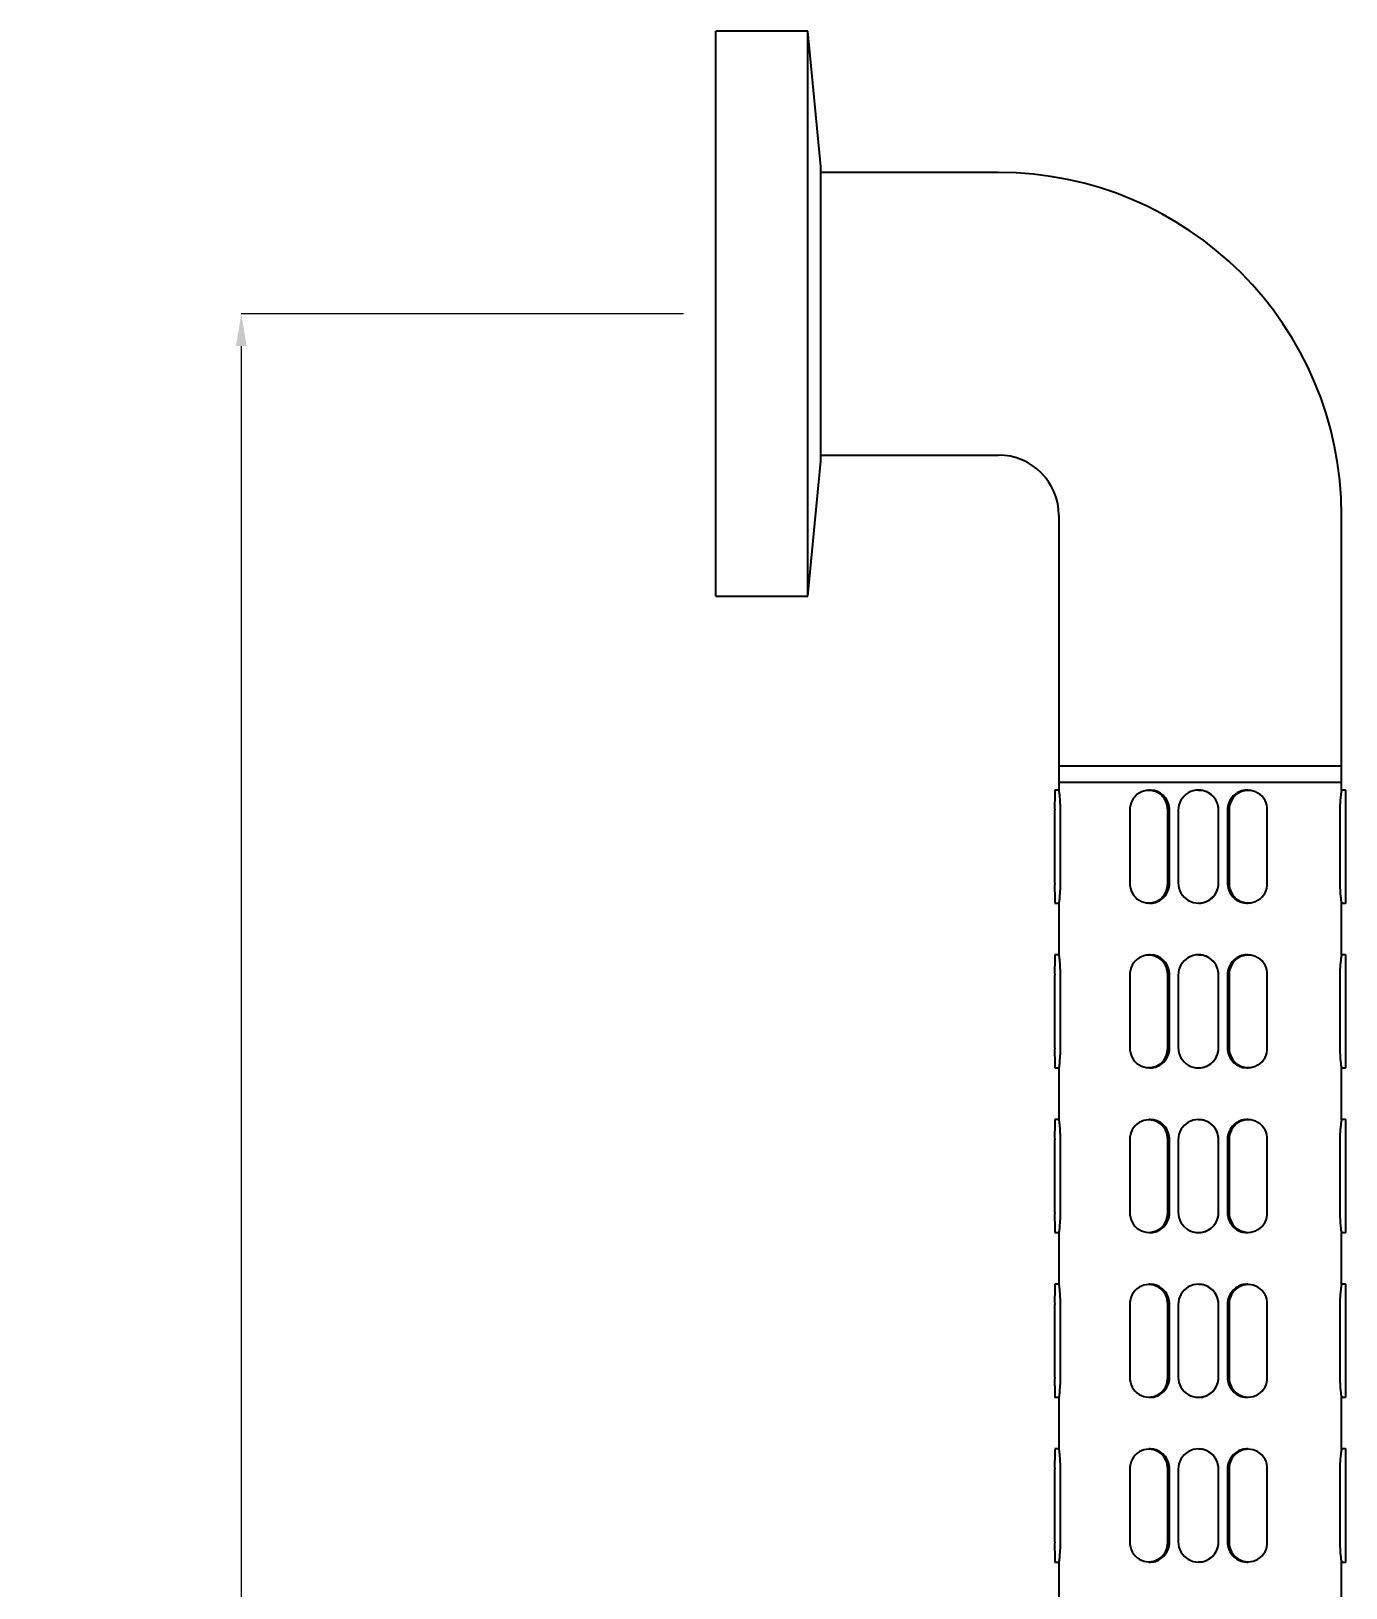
# Model space of a CAD drawing. Extents: x 0 to 2604, y 0 to 1908.
# Drawn here: x 294.8 to 457.6, y 1077.5 to 1270.3 of the extents above; entities that cross this region are included whole.
import ezdxf

# ---------------------------------------------------------------- set-up
doc = ezdxf.new("R2010")
doc.units = 0
doc.header["$LTSCALE"] = 10
doc.header["$MEASUREMENT"] = 0
doc.header["$PDMODE"] = 3
doc.header["$PDSIZE"] = -10
doc.layers.get('0').update_dxf_attribs({"linetype": 'CONTINUOUS'})
doc.layers.get('DEFPOINTS').update_dxf_attribs({"linetype": 'CONTINUOUS'})
doc.styles.add('Daelim Dimension', font='')
doc.styles.get('Daelim Dimension').set_extended_font_data('나눔고딕')
doc.dimstyles.new('DEFAULT', dxfattribs={"dimscale": 2, "dimtxt": 2, "dimasz": 2, "dimexe": 0, "dimexo": 2, "dimgap": 1, "dimtad": 1, "dimdec": 0, "dimzin": 9, "dimdsep": 46, "dimtxsty": 'Daelim Dimension', "dimcen": 0.5, "dimclrd": 5, "dimclre": 5, "dimclrt": 256, "dimadec": 1, "dimazin": 0, "dimtfac": 1, "dimtdec": 0, "dimtix": 1, "dimtmove": 0, "dimatfit": 3, "dimfxl": 1, "dimtolj": 1, "dimtzin": 1, "dimlwd": 9, "dimlwe": 9, "dimarcsym": 0})

# ---------------------------------------------------------------- blocks, each defined once
blk = doc.blocks.new('*D4')
at = {"color": 5, "lineweight": 9, "transparency": 16777216}
for p, q in [((375.57, 1235.33), (320.82, 1235.33)), ((320.82, 1231.33), (320.82, 736.33)), ((375.57, 732.33), (320.82, 732.33))]:
    blk.add_line(p, q, dxfattribs=at)
at = {"color": 5, "transparency": 16777216}
for points in [[(320.16, 1231.33), (321.49, 1231.33), (320.82, 1235.33)], [(320.16, 736.33), (321.49, 736.33), (320.82, 732.33)]]:
    blk.add_solid(points, dxfattribs=at)
at = {"layer": 'DEFPOINTS', "color": 0, "transparency": 16777216}
for p in [(379.57, 1235.33), (320.82, 732.33), (379.57, 732.33)]:
    blk.add_point(p, dxfattribs=at)
at = {"color": 7, "transparency": 16777216, "insert": (307.92, 983.83), "char_height": 20, "attachment_point": 5, "rotation": 90, "style": 'Daelim Dimension'}
blk.add_mtext('\\A1;503', dxfattribs=at)

msp = doc.modelspace()

# ---------------------------------------------------------------- linework, layer by layer
at = {"color": 7, "linetype": 'Continuous', "lineweight": 25}
for p, q in [((390.96, 1270.33), (379.57, 1270.33)), ((379.57, 1200.33), (379.57, 1270.33)), ((392.57, 1253.58), (390.96, 1270.33)), ((390.96, 1200.33), (390.96, 1270.33)), ((392.57, 1217.08), (392.57, 1253.58)), ((414.57, 1252.83), (392.57, 1252.83)), ((390.96, 1200.33), (392.57, 1217.08)), ((392.57, 1217.83), (414.57, 1217.83)), ((422.07, 1210.33), (422.07, 1179.33)), ((457.07, 1179.33), (457.07, 1210.33)), ((379.57, 1200.33), (390.96, 1200.33)), ((422.07, 1179.33), (422.07, 1177.33)), ((422.07, 1179.33), (457.07, 1179.33)), ((422.07, 1179.33), (439.57, 1179.33)), ((439.57, 1179.33), (457.07, 1179.33)), ((457.07, 1177.33), (457.07, 1179.33)), ((422.08, 1176.33), (421.57, 1176.33)), ((422.07, 1177.33), (422.07, 1176.31)), ((422.07, 1177.33), (457.07, 1177.33)), ((433.38, 1176.33), (433.2, 1176.33)), ((439.35, 1176.33), (439.34, 1176.33)), ((445.51, 1176.33), (445.35, 1176.33)), ((457.07, 1176.28), (457.07, 1177.33)), ((457.57, 1176.33), (457.07, 1176.33)), ((421.54, 1173.83), (421.54, 1164.83)), ((422.22, 1173.83), (422.22, 1164.83)), ((430.86, 1173.83), (430.86, 1164.83)), ((435.54, 1164.83), (435.54, 1173.83)), ((435.78, 1164.83), (435.78, 1173.83)), ((436.84, 1173.83), (436.84, 1164.83)), ((441.84, 1164.83), (441.84, 1173.83)), ((441.85, 1164.83), (441.85, 1173.83)), ((442.93, 1173.83), (442.93, 1164.83)), ((443.15, 1173.83), (443.15, 1164.83)), ((447.87, 1164.83), (447.87, 1173.83)), ((456.86, 1173.83), (456.86, 1164.83)), ((457.54, 1173.83), (457.54, 1164.83)), ((457.6, 1164.83), (457.6, 1173.83)), ((421.57, 1162.33), (422.08, 1162.33)), ((422.07, 1162.37), (422.07, 1155.91)), ((433.2, 1162.33), (433.38, 1162.33)), ((439.34, 1162.33), (439.35, 1162.33)), ((445.35, 1162.33), (445.51, 1162.33)), ((457.07, 1155.88), (457.07, 1162.35)), ((457.07, 1162.33), (457.57, 1162.33)), ((422.08, 1155.93), (421.57, 1155.93)), ((433.38, 1155.93), (433.2, 1155.93)), ((439.35, 1155.93), (439.34, 1155.93)), ((445.51, 1155.93), (445.35, 1155.93)), ((457.57, 1155.93), (457.07, 1155.93)), ((421.54, 1153.43), (421.54, 1144.43)), ((422.22, 1153.43), (422.22, 1144.43)), ((430.86, 1153.43), (430.86, 1144.43)), ((435.54, 1144.43), (435.54, 1153.43)), ((435.78, 1144.43), (435.78, 1153.43)), ((436.84, 1153.43), (436.84, 1144.43)), ((441.84, 1144.43), (441.84, 1153.43)), ((441.85, 1144.43), (441.85, 1153.43)), ((442.93, 1153.43), (442.93, 1144.43)), ((443.15, 1153.43), (443.15, 1144.43)), ((447.87, 1144.43), (447.87, 1153.43)), ((456.86, 1153.43), (456.86, 1144.43)), ((457.54, 1153.43), (457.54, 1144.43)), ((457.6, 1144.43), (457.6, 1153.43)), ((421.57, 1141.93), (422.08, 1141.93)), ((422.07, 1141.97), (422.07, 1135.51)), ((433.2, 1141.93), (433.38, 1141.93)), ((439.34, 1141.93), (439.35, 1141.93)), ((445.35, 1141.93), (445.51, 1141.93)), ((457.07, 1135.48), (457.07, 1141.95)), ((457.07, 1141.93), (457.57, 1141.93)), ((422.08, 1135.53), (421.57, 1135.53)), ((433.38, 1135.53), (433.2, 1135.53)), ((439.35, 1135.53), (439.34, 1135.53)), ((445.51, 1135.53), (445.35, 1135.53)), ((457.57, 1135.53), (457.07, 1135.53)), ((421.54, 1133.03), (421.54, 1124.03)), ((422.22, 1133.03), (422.22, 1124.03)), ((430.86, 1133.03), (430.86, 1124.03)), ((435.54, 1124.03), (435.54, 1133.03)), ((435.78, 1124.03), (435.78, 1133.03)), ((436.84, 1133.03), (436.84, 1124.03)), ((441.84, 1124.03), (441.84, 1133.03)), ((441.85, 1124.03), (441.85, 1133.03)), ((442.93, 1133.03), (442.93, 1124.03)), ((443.15, 1133.03), (443.15, 1124.03)), ((447.87, 1124.03), (447.87, 1133.03)), ((456.86, 1133.03), (456.86, 1124.03)), ((457.54, 1133.03), (457.54, 1124.03)), ((457.6, 1124.03), (457.6, 1133.03)), ((421.57, 1121.53), (422.08, 1121.53)), ((422.07, 1121.57), (422.07, 1115.11)), ((433.2, 1121.53), (433.38, 1121.53)), ((439.34, 1121.53), (439.35, 1121.53)), ((445.35, 1121.53), (445.51, 1121.53)), ((457.07, 1115.08), (457.07, 1121.55)), ((457.07, 1121.53), (457.57, 1121.53)), ((422.08, 1115.13), (421.57, 1115.13)), ((433.38, 1115.13), (433.2, 1115.13)), ((439.35, 1115.13), (439.34, 1115.13)), ((445.51, 1115.13), (445.35, 1115.13)), ((457.57, 1115.13), (457.07, 1115.13)), ((421.54, 1112.63), (421.54, 1103.63)), ((422.22, 1112.63), (422.22, 1103.63)), ((430.86, 1112.63), (430.86, 1103.63)), ((435.54, 1103.63), (435.54, 1112.63)), ((435.78, 1103.63), (435.78, 1112.63)), ((436.84, 1112.63), (436.84, 1103.63)), ((441.84, 1103.63), (441.84, 1112.63)), ((441.85, 1103.63), (441.85, 1112.63)), ((442.93, 1112.63), (442.93, 1103.63)), ((443.15, 1112.63), (443.15, 1103.63)), ((447.87, 1103.63), (447.87, 1112.63)), ((456.86, 1112.63), (456.86, 1103.63)), ((457.54, 1112.63), (457.54, 1103.63)), ((457.6, 1103.63), (457.6, 1112.63)), ((421.57, 1101.13), (422.08, 1101.13)), ((422.07, 1101.17), (422.07, 1094.71)), ((433.2, 1101.13), (433.38, 1101.13)), ((439.34, 1101.13), (439.35, 1101.13)), ((445.35, 1101.13), (445.51, 1101.13)), ((457.07, 1094.68), (457.07, 1101.15)), ((457.07, 1101.13), (457.57, 1101.13)), ((422.08, 1094.73), (421.57, 1094.73)), ((433.38, 1094.73), (433.2, 1094.73)), ((439.35, 1094.73), (439.34, 1094.73)), ((445.51, 1094.73), (445.35, 1094.73)), ((457.57, 1094.73), (457.07, 1094.73)), ((421.54, 1092.23), (421.54, 1083.23)), ((422.22, 1092.23), (422.22, 1083.23)), ((430.86, 1092.23), (430.86, 1083.23)), ((435.54, 1083.23), (435.54, 1092.23)), ((435.78, 1083.23), (435.78, 1092.23)), ((436.84, 1092.23), (436.84, 1083.23)), ((441.84, 1083.23), (441.84, 1092.23)), ((441.85, 1083.23), (441.85, 1092.23)), ((442.93, 1092.23), (442.93, 1083.23)), ((443.15, 1092.23), (443.15, 1083.23)), ((447.87, 1083.23), (447.87, 1092.23)), ((456.86, 1092.23), (456.86, 1083.23)), ((457.54, 1092.23), (457.54, 1083.23)), ((457.6, 1083.23), (457.6, 1092.23)), ((421.57, 1080.73), (422.08, 1080.73)), ((422.07, 1080.77), (422.07, 1074.31)), ((433.2, 1080.73), (433.38, 1080.73)), ((439.34, 1080.73), (439.35, 1080.73)), ((445.35, 1080.73), (445.51, 1080.73)), ((457.07, 1074.28), (457.07, 1080.75)), ((457.07, 1080.73), (457.57, 1080.73))]:
    msp.add_line(p, q, dxfattribs=at)
at = {"color": 7, "linetype": 'Continuous', "lineweight": 25, "flags": 128}
for points in [[(457.6, 1173.83), (457.6, 1174.78), (457.59, 1175.6), (457.58, 1176.14), (457.57, 1176.33), (457.56, 1176.14), (457.55, 1175.6), (457.54, 1174.78), (457.54, 1173.83)], [(457.54, 1164.83), (457.54, 1163.87), (457.55, 1163.06), (457.56, 1162.52), (457.57, 1162.33), (457.58, 1162.52), (457.59, 1163.06), (457.6, 1163.87), (457.6, 1164.83)], [(457.6, 1153.43), (457.6, 1154.38), (457.59, 1155.2), (457.58, 1155.74), (457.57, 1155.93), (457.56, 1155.74), (457.55, 1155.2), (457.54, 1154.38), (457.54, 1153.43)], [(457.54, 1144.43), (457.54, 1143.47), (457.55, 1142.66), (457.56, 1142.12), (457.57, 1141.93), (457.58, 1142.12), (457.59, 1142.66), (457.6, 1143.47), (457.6, 1144.43)], [(457.6, 1133.03), (457.6, 1133.98), (457.59, 1134.8), (457.58, 1135.34), (457.57, 1135.53), (457.56, 1135.34), (457.55, 1134.8), (457.54, 1133.98), (457.54, 1133.03)], [(457.54, 1124.03), (457.54, 1123.07), (457.55, 1122.26), (457.56, 1121.72), (457.57, 1121.53), (457.58, 1121.72), (457.59, 1122.26), (457.6, 1123.07), (457.6, 1124.03)], [(457.6, 1112.63), (457.6, 1113.58), (457.59, 1114.4), (457.58, 1114.94), (457.57, 1115.13), (457.56, 1114.94), (457.55, 1114.4), (457.54, 1113.58), (457.54, 1112.63)], [(457.54, 1103.63), (457.54, 1102.67), (457.55, 1101.86), (457.56, 1101.32), (457.57, 1101.13), (457.58, 1101.32), (457.59, 1101.86), (457.6, 1102.67), (457.6, 1103.63)], [(457.6, 1092.23), (457.6, 1093.18), (457.59, 1094), (457.58, 1094.54), (457.57, 1094.73), (457.56, 1094.54), (457.55, 1094), (457.54, 1093.18), (457.54, 1092.23)], [(457.54, 1083.23), (457.54, 1082.27), (457.55, 1081.46), (457.56, 1080.92), (457.57, 1080.73), (457.58, 1080.92), (457.59, 1081.46), (457.6, 1082.27), (457.6, 1083.23)]]:
    msp.add_lwpolyline(points, dxfattribs=at)
at = {"color": 7, "linetype": 'Continuous', "lineweight": 25}
for centre, radius, start, end in [((414.57, 1210.33), 42.5, 0, 90), ((414.57, 1210.33), 7.5, 0, 90), ((470.88, 1174.45), 49.34, 177.8221, 180.7257), ((433.2, 1173.95), 2.34, 356.9159, 183.0841), ((439.34, 1173.83), 2.5, 359.9965, 180.0035), ((445.51, 1173.94), 2.36, 357.3408, 182.6592), ((470.88, 1164.2), 49.34, 179.2743, 182.1779), ((433.2, 1164.7), 2.34, 176.9159, 3.0841), ((439.34, 1164.83), 2.5, 179.9965, 0.0035), ((445.51, 1164.72), 2.36, 177.3408, 2.6592), ((470.88, 1154.05), 49.34, 177.8221, 180.7257), ((433.2, 1153.55), 2.34, 356.9159, 183.0841), ((439.34, 1153.43), 2.5, 359.9965, 180.0035), ((445.51, 1153.54), 2.36, 357.3408, 182.6592), ((470.88, 1143.8), 49.34, 179.2743, 182.1779), ((433.2, 1144.3), 2.34, 176.9159, 3.0841), ((439.34, 1144.43), 2.5, 179.9965, 0.0035), ((445.51, 1144.32), 2.36, 177.3408, 2.6592), ((470.88, 1133.65), 49.34, 177.8221, 180.7257), ((433.2, 1133.15), 2.34, 356.9159, 183.0841), ((439.34, 1133.03), 2.5, 359.9965, 180.0035), ((445.51, 1133.14), 2.36, 357.3408, 182.6592), ((470.88, 1123.4), 49.34, 179.2743, 182.1779), ((433.2, 1123.9), 2.34, 176.9159, 3.0841), ((439.34, 1124.03), 2.5, 179.9965, 0.0035), ((445.51, 1123.92), 2.36, 177.3408, 2.6592), ((470.88, 1113.25), 49.34, 177.8221, 180.7257), ((433.2, 1112.75), 2.34, 356.9159, 183.0841), ((439.34, 1112.63), 2.5, 359.9965, 180.0035), ((445.51, 1112.74), 2.36, 357.3408, 182.6592), ((470.88, 1103), 49.34, 179.2743, 182.1779), ((433.2, 1103.5), 2.34, 176.9159, 3.0841), ((439.34, 1103.63), 2.5, 179.9965, 0.0035), ((445.51, 1103.52), 2.36, 177.3408, 2.6592), ((470.88, 1092.85), 49.34, 177.8221, 180.7257), ((433.2, 1092.35), 2.34, 356.9159, 183.0841), ((439.34, 1092.23), 2.5, 359.9965, 180.0035), ((445.51, 1092.34), 2.36, 357.3408, 182.6592), ((470.88, 1082.6), 49.34, 179.2743, 182.1779), ((433.2, 1083.1), 2.34, 176.9159, 3.0841), ((439.34, 1083.23), 2.5, 179.9965, 0.0035), ((445.51, 1083.12), 2.36, 177.3408, 2.6592)]:
    msp.add_arc(centre, radius, start, end, dxfattribs=at)
for points, knots in [([(422.07, 1176.31), (422.07, 1176.31), (422.07, 1176.33), (422.09, 1176.11), (422.14, 1175.64), (422.19, 1174.94), (422.22, 1174.3), (422.22, 1173.92), (422.22, 1173.83)], [0, 0, 0, 0, 0.015033, 0.240164, 0.46609, 0.694025, 0.922089, 1, 1, 1, 1]), ([(435.78, 1173.83), (435.75, 1174.11), (435.7, 1174.67), (435.28, 1175.41), (434.67, 1175.98), (434, 1176.3), (433.56, 1176.3), (433.38, 1176.3)], [0, 0, 0, 0, 0.213248, 0.426444, 0.641012, 0.856495, 1, 1, 1, 1]), ([(441.85, 1173.83), (441.83, 1174.11), (441.77, 1174.67), (441.34, 1175.41), (440.71, 1175.98), (440.01, 1176.3), (439.54, 1176.3), (439.35, 1176.3)], [0, 0, 0, 0, 0.213248, 0.426444, 0.641012, 0.856495, 1, 1, 1, 1]), ([(445.35, 1176.3), (445.26, 1176.31), (444.91, 1176.34), (444.3, 1176.11), (443.63, 1175.64), (443.14, 1174.94), (442.95, 1174.3), (442.93, 1173.92), (442.93, 1173.83)], [0, 0, 0, 0, 0.070496, 0.28295, 0.496154, 0.711255, 0.926476, 1, 1, 1, 1]), ([(457.07, 1176.3), (457.07, 1176.31), (457.07, 1176.34), (457.03, 1176.11), (456.96, 1175.64), (456.89, 1174.94), (456.86, 1174.3), (456.86, 1173.92), (456.86, 1173.83)], [0, 0, 0, 0, 0.070496, 0.28295, 0.496154, 0.711255, 0.926476, 1, 1, 1, 1]), ([(422.22, 1164.83), (422.22, 1164.55), (422.21, 1163.99), (422.16, 1163.24), (422.11, 1162.69), (422.07, 1162.38), (422.08, 1162.37), (422.08, 1162.37)], [0, 0, 0, 0, 0.226189, 0.452322, 0.679911, 0.908471, 1, 1, 1, 1]), ([(433.38, 1162.36), (433.47, 1162.35), (433.81, 1162.32), (434.42, 1162.54), (435.09, 1163.02), (435.57, 1163.71), (435.76, 1164.36), (435.78, 1164.73), (435.78, 1164.83)], [0, 0, 0, 0, 0.070496, 0.28295, 0.496154, 0.711255, 0.926476, 1, 1, 1, 1]), ([(439.35, 1162.36), (439.44, 1162.35), (439.81, 1162.32), (440.45, 1162.54), (441.14, 1163.02), (441.64, 1163.71), (441.84, 1164.36), (441.85, 1164.73), (441.85, 1164.83)], [0, 0, 0, 0, 0.070496, 0.28295, 0.496154, 0.711255, 0.926476, 1, 1, 1, 1]), ([(442.93, 1164.83), (442.96, 1164.55), (443.01, 1163.99), (443.43, 1163.24), (444.05, 1162.68), (444.73, 1162.36), (445.17, 1162.36), (445.35, 1162.36)], [0, 0, 0, 0, 0.213248, 0.426444, 0.641012, 0.856495, 1, 1, 1, 1]), ([(456.86, 1164.83), (456.86, 1164.55), (456.87, 1163.99), (456.93, 1163.24), (457, 1162.68), (457.06, 1162.36), (457.06, 1162.36), (457.07, 1162.36)], [0, 0, 0, 0, 0.213248, 0.426444, 0.641012, 0.856495, 1, 1, 1, 1]), ([(422.07, 1155.91), (422.07, 1155.91), (422.07, 1155.93), (422.09, 1155.71), (422.14, 1155.24), (422.19, 1154.54), (422.22, 1153.9), (422.22, 1153.52), (422.22, 1153.43)], [0, 0, 0, 0, 0.015033, 0.240164, 0.46609, 0.694025, 0.922089, 1, 1, 1, 1]), ([(435.78, 1153.43), (435.75, 1153.71), (435.7, 1154.27), (435.28, 1155.01), (434.67, 1155.58), (434, 1155.9), (433.56, 1155.9), (433.38, 1155.9)], [0, 0, 0, 0, 0.213248, 0.426444, 0.641012, 0.856495, 1, 1, 1, 1]), ([(441.85, 1153.43), (441.83, 1153.71), (441.77, 1154.27), (441.34, 1155.01), (440.71, 1155.58), (440.01, 1155.9), (439.54, 1155.9), (439.35, 1155.9)], [0, 0, 0, 0, 0.213248, 0.426444, 0.641012, 0.856495, 1, 1, 1, 1]), ([(445.35, 1155.9), (445.26, 1155.91), (444.91, 1155.94), (444.3, 1155.71), (443.63, 1155.24), (443.14, 1154.54), (442.95, 1153.9), (442.93, 1153.52), (442.93, 1153.43)], [0, 0, 0, 0, 0.070496, 0.28295, 0.496154, 0.711255, 0.926476, 1, 1, 1, 1]), ([(457.07, 1155.9), (457.07, 1155.91), (457.07, 1155.94), (457.03, 1155.71), (456.96, 1155.24), (456.89, 1154.54), (456.86, 1153.9), (456.86, 1153.52), (456.86, 1153.43)], [0, 0, 0, 0, 0.070496, 0.28295, 0.496154, 0.711255, 0.926476, 1, 1, 1, 1]), ([(422.22, 1144.43), (422.22, 1144.15), (422.21, 1143.59), (422.16, 1142.84), (422.11, 1142.29), (422.07, 1141.98), (422.08, 1141.97), (422.08, 1141.97)], [0, 0, 0, 0, 0.2261893, 0.4523223, 0.679911, 0.9084707, 1, 1, 1, 1]), ([(433.38, 1141.96), (433.47, 1141.95), (433.81, 1141.92), (434.42, 1142.14), (435.09, 1142.62), (435.57, 1143.31), (435.76, 1143.96), (435.78, 1144.33), (435.78, 1144.43)], [0, 0, 0, 0, 0.070496, 0.28295, 0.496154, 0.711255, 0.926476, 1, 1, 1, 1]), ([(439.35, 1141.96), (439.44, 1141.95), (439.81, 1141.92), (440.45, 1142.14), (441.14, 1142.62), (441.64, 1143.31), (441.84, 1143.96), (441.85, 1144.33), (441.85, 1144.43)], [0, 0, 0, 0, 0.070496, 0.28295, 0.496154, 0.711255, 0.926476, 1, 1, 1, 1]), ([(442.93, 1144.43), (442.96, 1144.15), (443.01, 1143.59), (443.43, 1142.84), (444.05, 1142.28), (444.73, 1141.96), (445.17, 1141.96), (445.35, 1141.96)], [0, 0, 0, 0, 0.213248, 0.426444, 0.641012, 0.856495, 1, 1, 1, 1]), ([(456.86, 1144.43), (456.86, 1144.15), (456.87, 1143.59), (456.93, 1142.84), (457, 1142.28), (457.06, 1141.96), (457.06, 1141.96), (457.07, 1141.96)], [0, 0, 0, 0, 0.213248, 0.426444, 0.641012, 0.856495, 1, 1, 1, 1]), ([(422.07, 1135.51), (422.07, 1135.51), (422.07, 1135.53), (422.09, 1135.31), (422.14, 1134.84), (422.19, 1134.14), (422.22, 1133.5), (422.22, 1133.12), (422.22, 1133.03)], [0, 0, 0, 0, 0.0150332, 0.2401636, 0.4660899, 0.6940254, 0.9220888, 1, 1, 1, 1]), ([(435.78, 1133.03), (435.75, 1133.31), (435.7, 1133.87), (435.28, 1134.61), (434.67, 1135.18), (434, 1135.5), (433.56, 1135.5), (433.38, 1135.5)], [0, 0, 0, 0, 0.213248, 0.426444, 0.641012, 0.856495, 1, 1, 1, 1]), ([(441.85, 1133.03), (441.83, 1133.31), (441.77, 1133.87), (441.34, 1134.61), (440.71, 1135.18), (440.01, 1135.5), (439.54, 1135.5), (439.35, 1135.5)], [0, 0, 0, 0, 0.213248, 0.426444, 0.641012, 0.856495, 1, 1, 1, 1]), ([(445.35, 1135.5), (445.26, 1135.51), (444.91, 1135.54), (444.3, 1135.31), (443.63, 1134.84), (443.14, 1134.14), (442.95, 1133.5), (442.93, 1133.12), (442.93, 1133.03)], [0, 0, 0, 0, 0.070496, 0.28295, 0.496154, 0.711255, 0.926476, 1, 1, 1, 1]), ([(457.07, 1135.5), (457.07, 1135.51), (457.07, 1135.54), (457.03, 1135.31), (456.96, 1134.84), (456.89, 1134.14), (456.86, 1133.5), (456.86, 1133.12), (456.86, 1133.03)], [0, 0, 0, 0, 0.070496, 0.28295, 0.496154, 0.711255, 0.926476, 1, 1, 1, 1]), ([(422.22, 1124.03), (422.22, 1123.75), (422.21, 1123.19), (422.16, 1122.44), (422.11, 1121.89), (422.07, 1121.58), (422.08, 1121.57), (422.08, 1121.57)], [0, 0, 0, 0, 0.226189, 0.452322, 0.679911, 0.908471, 1, 1, 1, 1]), ([(433.38, 1121.56), (433.47, 1121.55), (433.81, 1121.52), (434.42, 1121.74), (435.09, 1122.22), (435.57, 1122.91), (435.76, 1123.56), (435.78, 1123.93), (435.78, 1124.03)], [0, 0, 0, 0, 0.070496, 0.28295, 0.496154, 0.711255, 0.926476, 1, 1, 1, 1]), ([(439.35, 1121.56), (439.44, 1121.55), (439.81, 1121.52), (440.45, 1121.74), (441.14, 1122.22), (441.64, 1122.91), (441.84, 1123.56), (441.85, 1123.93), (441.85, 1124.03)], [0, 0, 0, 0, 0.070496, 0.28295, 0.496154, 0.711255, 0.926476, 1, 1, 1, 1]), ([(442.93, 1124.03), (442.96, 1123.75), (443.01, 1123.19), (443.43, 1122.44), (444.05, 1121.88), (444.73, 1121.56), (445.17, 1121.56), (445.35, 1121.56)], [0, 0, 0, 0, 0.213248, 0.426444, 0.641012, 0.856495, 1, 1, 1, 1]), ([(456.86, 1124.03), (456.86, 1123.75), (456.87, 1123.19), (456.93, 1122.44), (457, 1121.88), (457.06, 1121.56), (457.06, 1121.56), (457.07, 1121.56)], [0, 0, 0, 0, 0.213248, 0.426444, 0.641012, 0.856495, 1, 1, 1, 1]), ([(422.07, 1115.11), (422.07, 1115.11), (422.07, 1115.13), (422.09, 1114.91), (422.14, 1114.44), (422.19, 1113.74), (422.22, 1113.1), (422.22, 1112.72), (422.22, 1112.63)], [0, 0, 0, 0, 0.015033, 0.240164, 0.46609, 0.694025, 0.922089, 1, 1, 1, 1]), ([(435.78, 1112.63), (435.75, 1112.91), (435.7, 1113.47), (435.28, 1114.21), (434.67, 1114.78), (434, 1115.1), (433.56, 1115.1), (433.38, 1115.1)], [0, 0, 0, 0, 0.213248, 0.426444, 0.641012, 0.856495, 1, 1, 1, 1]), ([(441.85, 1112.63), (441.83, 1112.91), (441.77, 1113.47), (441.34, 1114.21), (440.71, 1114.78), (440.01, 1115.1), (439.54, 1115.1), (439.35, 1115.1)], [0, 0, 0, 0, 0.213248, 0.426444, 0.641012, 0.856495, 1, 1, 1, 1]), ([(445.35, 1115.1), (445.26, 1115.11), (444.91, 1115.14), (444.3, 1114.91), (443.63, 1114.44), (443.14, 1113.74), (442.95, 1113.1), (442.93, 1112.72), (442.93, 1112.63)], [0, 0, 0, 0, 0.070496, 0.28295, 0.496154, 0.711255, 0.926476, 1, 1, 1, 1]), ([(457.07, 1115.1), (457.07, 1115.11), (457.07, 1115.14), (457.03, 1114.91), (456.96, 1114.44), (456.89, 1113.74), (456.86, 1113.1), (456.86, 1112.72), (456.86, 1112.63)], [0, 0, 0, 0, 0.070496, 0.28295, 0.496154, 0.711255, 0.926476, 1, 1, 1, 1]), ([(422.22, 1103.63), (422.22, 1103.35), (422.21, 1102.79), (422.16, 1102.04), (422.11, 1101.49), (422.07, 1101.18), (422.08, 1101.17), (422.08, 1101.17)], [0, 0, 0, 0, 0.226189, 0.452322, 0.679911, 0.908471, 1, 1, 1, 1]), ([(433.38, 1101.16), (433.47, 1101.15), (433.81, 1101.12), (434.42, 1101.34), (435.09, 1101.82), (435.57, 1102.51), (435.76, 1103.16), (435.78, 1103.53), (435.78, 1103.63)], [0, 0, 0, 0, 0.070496, 0.28295, 0.496154, 0.711255, 0.926476, 1, 1, 1, 1]), ([(439.35, 1101.16), (439.44, 1101.15), (439.81, 1101.12), (440.45, 1101.34), (441.14, 1101.82), (441.64, 1102.51), (441.84, 1103.16), (441.85, 1103.53), (441.85, 1103.63)], [0, 0, 0, 0, 0.070496, 0.28295, 0.496154, 0.711255, 0.926476, 1, 1, 1, 1]), ([(442.93, 1103.63), (442.96, 1103.35), (443.01, 1102.79), (443.43, 1102.04), (444.05, 1101.48), (444.73, 1101.16), (445.17, 1101.16), (445.35, 1101.16)], [0, 0, 0, 0, 0.213248, 0.426444, 0.641012, 0.856495, 1, 1, 1, 1]), ([(456.86, 1103.63), (456.86, 1103.35), (456.87, 1102.79), (456.93, 1102.04), (457, 1101.48), (457.06, 1101.16), (457.06, 1101.16), (457.07, 1101.16)], [0, 0, 0, 0, 0.213248, 0.426444, 0.641012, 0.856495, 1, 1, 1, 1]), ([(422.07, 1094.71), (422.07, 1094.71), (422.07, 1094.73), (422.09, 1094.51), (422.14, 1094.04), (422.19, 1093.34), (422.22, 1092.7), (422.22, 1092.32), (422.22, 1092.23)], [0, 0, 0, 0, 0.015033, 0.240164, 0.46609, 0.694025, 0.922089, 1, 1, 1, 1]), ([(435.78, 1092.23), (435.75, 1092.51), (435.7, 1093.07), (435.28, 1093.81), (434.67, 1094.38), (434, 1094.7), (433.56, 1094.7), (433.38, 1094.7)], [0, 0, 0, 0, 0.213248, 0.426444, 0.641012, 0.856495, 1, 1, 1, 1]), ([(441.85, 1092.23), (441.83, 1092.51), (441.77, 1093.07), (441.34, 1093.81), (440.71, 1094.38), (440.01, 1094.7), (439.54, 1094.7), (439.35, 1094.7)], [0, 0, 0, 0, 0.213248, 0.426444, 0.641012, 0.856495, 1, 1, 1, 1]), ([(445.35, 1094.7), (445.26, 1094.71), (444.91, 1094.74), (444.3, 1094.51), (443.63, 1094.04), (443.14, 1093.34), (442.95, 1092.7), (442.93, 1092.32), (442.93, 1092.23)], [0, 0, 0, 0, 0.070496, 0.28295, 0.496154, 0.711255, 0.926476, 1, 1, 1, 1]), ([(457.07, 1094.7), (457.07, 1094.71), (457.07, 1094.74), (457.03, 1094.51), (456.96, 1094.04), (456.89, 1093.34), (456.86, 1092.7), (456.86, 1092.32), (456.86, 1092.23)], [0, 0, 0, 0, 0.070496, 0.28295, 0.496154, 0.711255, 0.926476, 1, 1, 1, 1]), ([(422.22, 1083.23), (422.22, 1082.95), (422.21, 1082.39), (422.16, 1081.64), (422.11, 1081.09), (422.07, 1080.78), (422.08, 1080.77), (422.08, 1080.77)], [0, 0, 0, 0, 0.226189, 0.452322, 0.679911, 0.908471, 1, 1, 1, 1]), ([(433.38, 1080.76), (433.47, 1080.75), (433.81, 1080.72), (434.42, 1080.94), (435.09, 1081.42), (435.57, 1082.11), (435.76, 1082.76), (435.78, 1083.13), (435.78, 1083.23)], [0, 0, 0, 0, 0.070496, 0.28295, 0.496154, 0.711255, 0.926476, 1, 1, 1, 1]), ([(439.35, 1080.76), (439.44, 1080.75), (439.81, 1080.72), (440.45, 1080.94), (441.14, 1081.42), (441.64, 1082.11), (441.84, 1082.76), (441.85, 1083.13), (441.85, 1083.23)], [0, 0, 0, 0, 0.070496, 0.28295, 0.496154, 0.711255, 0.926476, 1, 1, 1, 1]), ([(442.93, 1083.23), (442.96, 1082.95), (443.01, 1082.39), (443.43, 1081.64), (444.05, 1081.08), (444.73, 1080.76), (445.17, 1080.76), (445.35, 1080.76)], [0, 0, 0, 0, 0.213248, 0.426444, 0.641012, 0.856495, 1, 1, 1, 1]), ([(456.86, 1083.23), (456.86, 1082.95), (456.87, 1082.39), (456.93, 1081.64), (457, 1081.08), (457.06, 1080.76), (457.06, 1080.76), (457.07, 1080.76)], [0, 0, 0, 0, 0.213248, 0.426444, 0.641012, 0.856495, 1, 1, 1, 1])]:
    msp.add_open_spline(points, degree=3, knots=knots, dxfattribs=at)

# ---------------------------------------------------------------- dimensions: what is measured, and where the dimension line sits
dim = msp.add_linear_dim(base=(320.82, 732.33), p1=(379.57, 1235.33), p2=(379.57, 732.33), angle=90, dimstyle='DEFAULT', override={"dimtxt": 10, "dimclrd": 5, "dimclre": 5, "dimclrt": 7})
dim.commit()
dim.dimension.update_dxf_attribs({"geometry": '*D4', "text_midpoint": (307.92, 983.83)})

doc.saveas('drawing.dxf')
